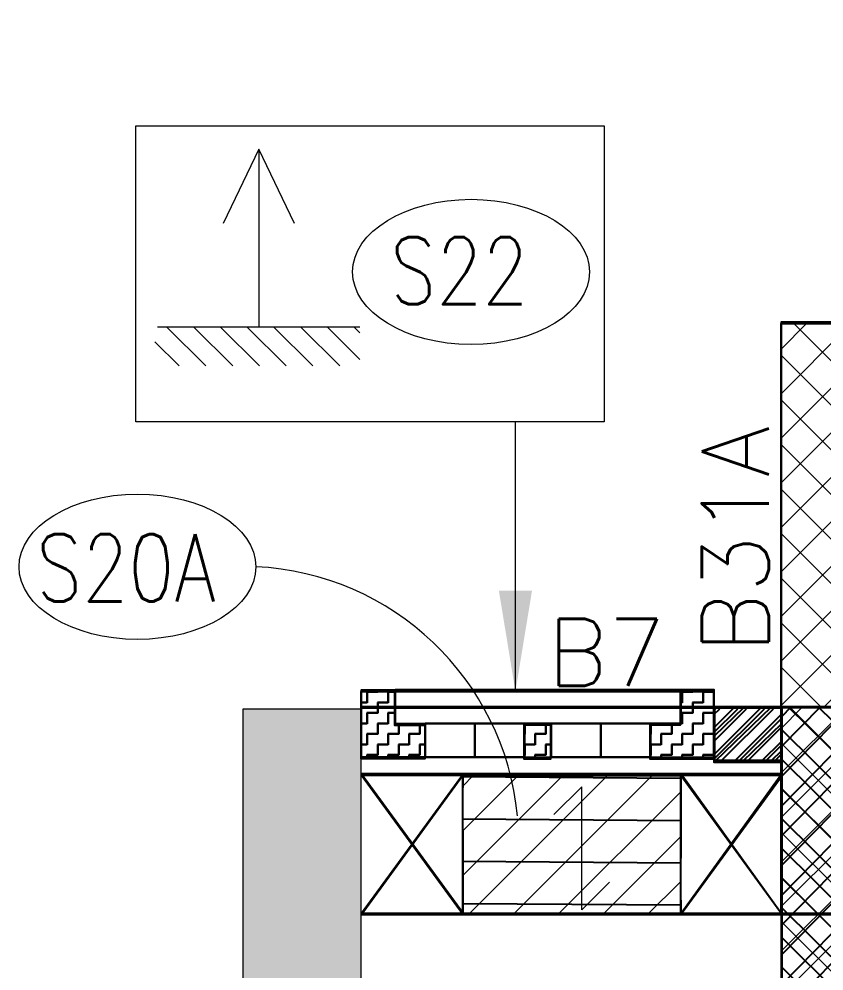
# Model space of a CAD drawing. Header units: millimetres. Extents: x 1181448 to 1317632, y -5734806 to -5633961.
# Drawn here: x 1272902 to 1275298, y -5700486 to -5697655 of the extents above; entities that cross this region are included whole.
import ezdxf

# ---------------------------------------------------------------- set-up
doc = ezdxf.new("R2010")
doc.units = ezdxf.units.MM
doc.header["$LTSCALE"] = 1000
doc.header["$MEASUREMENT"] = 0
for name, pattern in [('3BHK-A$0$AUDIT_D_120904163729-0', [0]), ('AUDIT_D_120904163729-0', [0]), ('HIDDEN', [0.375, 0.25, -0.125]), ('T8(T9 IS SIMILAR) - TYPICAL FLOOR ELEVATION$0$AUDIT_D_120904163729-0', [0]), ('T8(T9 IS SIMILAR) - TYPICAL FLOOR ELEVATION$0$HIDDEN', [0.375, 0.25, -0.125]), ('T8(T9 IS SIMILAR)$0$$0$HIDDEN', [0.375, 0.25, -0.125])]:
    doc.linetypes.add(name, pattern=pattern)
for name, color, linetype in [('100 MM THK. NON-STRUCTURAL WALL', 134, 'Continuous'), ('3BHK-A$0$A-HATCH -160', 251, '3BHK-A$0$AUDIT_D_120904163729-0'), ('3BHK-A$0$CUT-OUT', 49, 'Continuous'), ('3BHK-A$0$ELE 1', 1, 'Continuous'), ('A_dim', 1, 'Continuous'), ('S-BEAM', 20, 'Continuous'), ('SCPL-BEAMS NO.', 7, 'Continuous'), ('T8(T9 IS SIMILAR) - TYPICAL FLOOR ELEVATION$0$A-WALL HATCH', 252, 'T8(T9 IS SIMILAR) - TYPICAL FLOOR ELEVATION$0$AUDIT_D_120904163729-0'), ('T8(T9 IS SIMILAR) - TYPICAL FLOOR ELEVATION$0$A-WALL-FEATURES', 6, 'T8(T9 IS SIMILAR) - TYPICAL FLOOR ELEVATION$0$AUDIT_D_120904163729-0'), ('T8(T9 IS SIMILAR)$0$S-BEAM', 20, 'T8(T9 IS SIMILAR)$0$$0$HIDDEN'), ('TYPICAL FLOOR ARCH', 251, 'AUDIT_D_120904163729-0')]:
    doc.layers.add(name, color=color, linetype=linetype)
for name, color, linetype, lineweight in [('160 THK. STRUCT WALL', 7, 'Continuous', 15), ('200 THK. NON-STRUCT WALL -1', 6, 'Continuous', 15), ('3BHK-A$0$A-WALL- 160', 6, 'Continuous', 30), ('S-CUTOUT', 8, 'Continuous', 15), ('S-HATCH', 8, 'Continuous', 9), ('SCPL_SLAB MARK', 72, 'Continuous', 20), ('T8(T9 IS SIMILAR) - TYPICAL FLOOR ELEVATION$0$ELE-1', 4, 'Continuous', 30)]:
    doc.layers.add(name, color=color, linetype=linetype, lineweight=lineweight)
doc.layers.add('160MM THK.NON-STRUCTURAL WALLS', color=7, linetype='Continuous', true_color=0xea7b62)
doc.layers.add('WALL - 0.20 thk STRUCTURAL', color=7, linetype='Continuous', true_color=0xa60727)
doc.styles.add('SCPL', font='romans.shx')
doc.dimstyles.new('SCPL', dxfattribs={"dimscale": 0, "dimtxt": 300, "dimasz": 300, "dimexe": 100, "dimexo": 200, "dimgap": 150, "dimtad": 0, "dimdec": 0, "dimzin": 1, "dimdsep": 46, "dimtxsty": 'SCPL', "dimcen": 150, "dimclrd": 1, "dimclre": 2, "dimclrt": 5, "dimadec": 3, "dimazin": 0, "dimtfac": 1, "dimtdec": 0, "dimtofl": 0, "dimtmove": 2, "dimatfit": 3, "dimfxl": 0, "dimtolj": 1, "dimtzin": 0, "dimlwd": 15, "dimlwe": 13, "dimarcsym": 0})

# ---------------------------------------------------------------- blocks, each defined once
blk = doc.blocks.new('T8(T9 IS SIMILAR) - TYPICAL FLOOR ELEVATION$0$JG')
at = {"layer": 'T8(T9 IS SIMILAR) - TYPICAL FLOOR ELEVATION$0$A-WALL HATCH', "linetype": 'ByBlock'}
h = blk.add_hatch(dxfattribs=at)
h.set_pattern_fill('ZIGZAG', color=256, scale=250)
h.set_pattern_definition([(0, (0, 0), (31.25, 31.25), [31.25, -31.25]), (90, (31.25, 0), (-31.25, 31.25), [31.25, -31.25])])
h.paths.add_polyline_path([(1133312.256854269, -5722820.520059796), (1133392.470780536, -5722820.520059796), (1133392.470780536, -5722720.520030526), (1133312.256854269, -5722720.520030526)])
edge = h.paths.add_edge_path()
edge.add_line((1133877.164622129, -5722870.529525943), (1133877.164622129, -5722920.529525943))
edge.add_line((1133877.164622129, -5722920.529525943), (1133777.164622129, -5722920.529525943))
edge.add_line((1133777.164622129, -5722920.529525943), (1133777.164622129, -5722870.529525943))
edge.add_line((1133777.164622129, -5722870.529525943), (1133777.164622129, -5722820.529525943))
edge.add_line((1133777.164622129, -5722820.529525943), (1133687.364173081, -5722820.520059796))
edge.add_line((1133687.364173081, -5722820.520059796), (1133687.364182007, -5722720.520053368))
edge.add_line((1133687.364182007, -5722720.520053368), (1133877.164622127, -5722720.553921828))
edge.add_line((1133877.164622127, -5722720.553921828), (1133877.164611416, -5722870.529525943))
edge.add_line((1132827.363817403, -5722870.520059796), (1132827.363817403, -5722920.520059796))
edge.add_line((1132827.363817403, -5722920.520059796), (1132927.363817403, -5722920.520059796))
edge.add_line((1132927.363817403, -5722920.520059796), (1132927.363817403, -5722870.520059796))
edge.add_line((1132927.363817403, -5722870.520059796), (1132927.363817403, -5722820.520059796))
edge.add_line((1132927.363817403, -5722820.520059796), (1133017.363817403, -5722820.520059796))
edge.add_line((1133017.363817403, -5722820.520059796), (1133017.363808478, -5722720.520053368))
edge.add_line((1133017.363808478, -5722720.520053368), (1132827.363817405, -5722720.544455681))
edge.add_line((1132827.363817405, -5722720.544455681), (1132827.363828116, -5722870.520059796))
at = {"layer": 'T8(T9 IS SIMILAR) - TYPICAL FLOOR ELEVATION$0$A-WALL-FEATURES', "color": 3, "elevation": -1.270167410725539}
for points in [[(1132827.363817403, -5722870.520059796), (1132827.363817403, -5722870.520059796), (1132827.363817403, -5722920.520059796), (1132927.363817403, -5722920.520059796), (1132927.363817403, -5722870.520059796), (1132927.363817403, -5722820.520059796), (1133017.363817403, -5722820.520059796), (1133017.363808478, -5722720.520053368), (1132827.363817405, -5722720.544455681), (1132827.363828116, -5722870.520059796)], [(1133877.164622129, -5722870.529525943), (1133877.164622129, -5722870.529525943), (1133877.164622129, -5722920.529525943), (1133777.164622129, -5722920.529525943), (1133777.164622129, -5722870.529525943), (1133777.164622129, -5722820.529525943), (1133687.364173081, -5722820.520059796), (1133687.364182007, -5722720.520053368), (1133877.164622127, -5722720.553921828), (1133877.164611416, -5722870.529525943)]]:
    blk.add_lwpolyline(points, dxfattribs=at)
blk.add_lwpolyline([(1133312.256854269, -5722820.520059796), (1133392.470780536, -5722820.520059796), (1133392.470780536, -5722720.520030526), (1133312.256854269, -5722720.520030526)], close=True, dxfattribs=at)
at = {"layer": 'T8(T9 IS SIMILAR) - TYPICAL FLOOR ELEVATION$0$ELE-1', "color": 5}
for p, q in [((1133017.363808478, -5722720.520053368, -1.270167410725539), (1133312.256854269, -5722720.520053368, -1.270167410725539)), ((1133164.810335836, -5722820.520059796, -1.270167410725539), (1133164.810335836, -5722720.520053368, -1.270167410725539)), ((1133687.364182007, -5722720.520053368, -1.270167410725539), (1133392.470780536, -5722720.520053368, -1.270167410725539)), ((1133539.917476809, -5722820.520059796, -1.270167410725539), (1133539.917476809, -5722720.520053368, -1.270167410725539)), ((1133312.256854269, -5722820.520059796, -1.270167410725539), (1133017.363817403, -5722820.520059796, -1.270167410725539)), ((1133392.470780536, -5722820.520059796, -1.270167410725539), (1133687.364173081, -5722820.520059796, -1.270167410725539)), ((1132927.363790743, -5722920.520059796, -1.270167410725539), (1133777.164622129, -5722920.529525943, -1.270167410725539))]:
    blk.add_line(p, q, dxfattribs=at)
at = {"layer": 'T8(T9 IS SIMILAR) - TYPICAL FLOOR ELEVATION$0$ELE-1', "color": 5, "linetype": 'T8(T9 IS SIMILAR) - TYPICAL FLOOR ELEVATION$0$HIDDEN'}
blk.add_line((1133877.164622129, -5722870.529525943, -1.270167410725539), (1132827.363790743, -5722870.520059796, -1.270167410725539), dxfattribs=at)
blk = doc.blocks.new('GGS')
at = {"layer": '3BHK-A$0$A-HATCH -160', "linetype": 'ByBlock'}
h = blk.add_hatch(dxfattribs=at)
h.set_pattern_fill('ANSI32', color=8, scale=150)
h.set_pattern_definition([(45.00000000000001, (-207774032.6886401, -153587997.4724709), (-39.77475644174329, 39.7747564417433), []), (45.00000000000001, (-207774006.1721359, -153587997.4724709), (-39.77475644174329, 39.7747564417433), [])])
h.paths.add_polyline_path([(-206587799.2760661, -159298742.9581317), (-206587599.233759, -159298742.9581317), (-206587599.233759, -159298582.9581325), (-206587799.2760661, -159298582.9581325)])
h = blk.add_hatch(dxfattribs=at)
h.set_pattern_fill('ANSI37', color=8, scale=500)
h.set_pattern_definition([(45.00000000000001, (-207774032.6886401, -153587996.2291737), (-44.19417382415921, 44.19417382415922), []), (135, (-207774032.6886401, -153587996.2291737), (-44.19417382415922, -44.19417382415921), [])])
h.paths.add_polyline_path([(-206587599.233759, -159298581.714834), (-206587399.3362277, -159298581.7020094), (-206587399.29677, -159299981.5291468), (-206587599.16529, -159299981.5391319)])
at = {"layer": '3BHK-A$0$CUT-OUT'}
h = blk.add_hatch(dxfattribs=at)
h.set_pattern_fill('ANSI31', color=8, scale=1000, angle=135)
h.set_pattern_definition([(180, (-207750275.3269726, -153579411.8965121), (-2.131628207280301e-14, -125), [])])
edge = h.paths.add_edge_path()
edge.add_line((-206588548.9467813, -159299196.7197857), (-206588551.2228553, -159298781.7132285))
edge.add_line((-206588551.2228553, -159298781.7132286), (-206587900.514673, -159298781.7185056))
edge.add_line((-206587900.514673, -159298781.7185056), (-206587898.2386119, -159299196.7250628))
edge.add_line((-206587898.2386119, -159299196.7250628), (-206588545.9467813, -159299196.7197857))
at = {"layer": '3BHK-A$0$A-WALL- 160', "color": 8, "linetype": 'ByBlock'}
for p, q in [((-206587399.29677, -159298581.7127698), (-206587599.308582, -159298581.7148345)), ((-206587599.1652905, -159299981.5291468, 0.05503706625907379), (-206587599.2376353, -159298581.7148347, -0.6392889634714325))]:
    blk.add_line(p, q, dxfattribs=at)
at = {"layer": '3BHK-A$0$A-WALL- 160', "color": 8, "linetype": 'ByBlock', "elevation": -0.6392889634714325}
blk.add_lwpolyline([(-206587599.233759, -159298581.7148353), (-206587799.2760661, -159298581.7127702), (-206587799.2760661, -159298741.713802), (-206587599.233759, -159298741.7158671), (-206587599.233759, -159298741.5532652)], dxfattribs=at)
at = {"layer": '3BHK-A$0$CUT-OUT', "color": 8}
for p, q in [((-206588849.5102295, -159298781.7158671, -0.5138890929442232), (-206588546.5785629, -159299196.719631, -0.02432551863291288)), ((-206588546.5786297, -159298781.7158671, -0.1550714220520604), (-206588849.2254615, -159299196.7171652, 0.2030447474376619)), ((-206587898.8706543, -159298781.7158671, -0.4861351910367375), (-206587599.6008211, -159299196.7806254, -0.5138890929442232)), ((-206587599.2272989, -159298781.7158175, -0.5400858855059005), (-206587898.8653216, -159299196.7249081, 0.1573690400462646))]:
    blk.add_line(p, q, dxfattribs=at)
at = {"layer": '3BHK-A$0$CUT-OUT', "color": 8, "linetype": 'ByBlock'}
blk.add_line((-206587599.2272989, -159298781.7158671, -0.6392896114115949), (-206588849.5102295, -159298781.7158671, -0.5138890929442232), dxfattribs=at)
at = {"layer": '3BHK-A$0$ELE 1', "color": 8, "linetype": 'ByBlock'}
for p, q in [((-206588549.5785629, -159298781.7158671, -0.02432551863291288), (-206588549.5785629, -159299196.719631, -0.02432551863291288)), ((-206587899.2411617, -159299196.724908, 0.2961719036344953), (-206587899.2411617, -159298781.7158671, 0.2961719036344953)), ((-206587599.2058504, -159299196.7273495, 0.1429669647166517), (-206588849.5102295, -159299196.7174632, -0.5138890146304402))]:
    blk.add_line(p, q, dxfattribs=at)
at = {"layer": 'T8(T9 IS SIMILAR) - TYPICAL FLOOR ELEVATION$0$A-WALL-FEATURES', "color": 8, "linetype": 'ByBlock'}
blk.add_lwpolyline([(-206587399.6670413, -159299196.7806254), (-206587599.6670413, -159299196.7806254), (-206587599.6670413, -159297437.0358031), (-206587399.6670413, -159297437.0358031)], close=True, dxfattribs=at)
at = {"layer": 'T8(T9 IS SIMILAR)$0$S-BEAM', "color": 8}
for p, q in [((-206587599.9592518, -159299196.7392372, -0.1658096150768856), (-206587599.9630453, -159297437.0461071, 0.1405530803731097)), ((-206587599.4484957, -159297437.0461071, 0.1405530803731511), (-206587399.9574739, -159297437.0461071, 0.1405530803731949)), ((-206587599.9574739, -159298581.7548702, -0.1656373632607476), (-206588850.0278676, -159298581.7150528, -0.1656373630990691)), ((-206587599.9630423, -159298782.0723931, -0.165638172523686), (-206588850.034238, -159298781.7150527, -0.1656373630990691)), ((-206584100.1152833, -159299196.7374177, -0.1662015998554092), (-206588850.0274207, -159299196.740869, -0.1656373630990691))]:
    blk.add_line(p, q, dxfattribs=at)
at = {"layer": 'T8(T9 IS SIMILAR)$0$S-BEAM', "color": 8, "elevation": -0.1656377687693293}
blk.add_lwpolyline([(-206588547.3744869, -159298782.0758466), (-206587899.6688635, -159298782.0758466), (-206587899.6688635, -159299196.7401785), (-206588547.3744869, -159299196.7401785)], close=True, dxfattribs=at)
at = {"layer": 'T8(T9 IS SIMILAR) - TYPICAL FLOOR ELEVATION$0$A-WALL-FEATURES', "color": 8, "linetype": 'ByBlock', "rotation": 180}
blk.add_blockref('T8(T9 IS SIMILAR) - TYPICAL FLOOR ELEVATION$0$JG', (-205454972.4633337, -165021452.2911921, 1.304777538436481), dxfattribs=at)
blk = doc.blocks.new('A$C5F94338C')
at = {"layer": 'WALL - 0.20 thk STRUCTURAL'}
h = blk.add_hatch(color=256, dxfattribs=at)
h.dxf.hatch_style = 1
h.paths.add_polyline_path([(3.017066046595573e-05, 17709.999442745), (350.0481449472718, 17710.00003652647), (350.0550475823693, 8210.280706692487), (0.006932746153324842, 8210.280113030225)])
at = {"layer": '160 THK. STRUCT WALL'}
blk.add_lwpolyline([(3.017066046595573e-05, 17709.999442745), (350.0481449472718, 17710.00003652647), (350.0550475823693, 8210.280706692487), (0.006932746153324842, 8210.280113030225)], close=True, dxfattribs=at)
blk = doc.blocks.new('A$C42226032')
at = {"layer": 'SCPL_SLAB MARK'}
h = blk.add_hatch(dxfattribs=at)
h.set_pattern_fill('ANSI31', color=256, scale=0.2, angle=90)
h.set_pattern_definition([(135, (-48.78957498450661, -510.3908649645549), (-0.0176776695296637, -0.0176776695296637), [])])
h.paths.add_polyline_path([(-0.1371932203806165, -0.2348310001494669), (-0.1371932203806165, -0.2863041816063232), (0.1336667771734425, -0.2863041816063232), (0.1336667771734425, -0.2348310001494669)])
for p, q in [((0, 0), (0, -0.2348310001494669)), ((0, -1.99e-13), (-0.047252589632194, -0.0980868399981034)), ((0.047252589632194, -0.0980868399981034), (0, -1.99e-13)), ((0.1336667771734425, -0.2348310001494669), (-0.1336667771734425, -0.2348310001494669))]:
    blk.add_line(p, q, dxfattribs=at)
blk = doc.blocks.new('A$C73fda794')
at = {"layer": '100 MM THK. NON-STRUCTURAL WALL', "linetype": 'ByBlock'}
h = blk.add_hatch(dxfattribs=at)
h.set_pattern_fill('ZIGZAG', color=256, scale=250, angle=180)
h.set_pattern_definition([(180, (1115125.989131004, -5711813.591775298), (-31.25, -31.25), [31.25, -31.25]), (270, (1115094.739131004, -5711813.591775298), (31.24999999999999, -31.25), [31.25, -31.25])])
h.paths.add_polyline_path([(-18186.26772326231, 11006.92828449607), (-18266.48164954782, 11006.92828449607), (-18266.48164954782, 10906.92825523019), (-18186.26772326231, 10906.92825523019)])
edge = h.paths.add_edge_path()
edge.add_line((-18751.17549112439, 11056.93775063753), (-18751.17549112439, 11106.93775063753))
edge.add_line((-18751.17549112439, 11106.93775063753), (-18651.17549112439, 11106.93775063753))
edge.add_line((-18651.17549112439, 11106.93775063753), (-18651.17549112439, 11056.93775063753))
edge.add_line((-18651.17549112439, 11056.93775063753), (-18651.17549112439, 11006.93775063753))
edge.add_line((-18651.17549112439, 11006.93775063753), (-18561.37504208088, 11006.92828449607))
edge.add_line((-18561.37504208088, 11006.92828449607), (-18561.37505099177, 10906.92827805877))
edge.add_line((-18561.37505099177, 10906.92827805877), (-18751.17549112439, 10906.96214652061))
edge.add_line((-18751.17549112439, 10906.96214652061), (-18751.17548042536, 11056.93775063753))
edge.add_line((-17701.37468639016, 11056.92828449607), (-17701.37468639016, 11106.92828449607))
edge.add_line((-17701.37468639016, 11106.92828449607), (-17801.37468639016, 11106.92828449607))
edge.add_line((-17801.37468639016, 11106.92828449607), (-17801.37468639016, 11056.92828449607))
edge.add_line((-17801.37468639016, 11056.92828449607), (-17801.37468639016, 11006.92828449607))
edge.add_line((-17801.37468639016, 11006.92828449607), (-17891.37468639016, 11006.92828449607))
edge.add_line((-17891.37468639016, 11006.92828449607), (-17891.37467747927, 10906.92827805877))
edge.add_line((-17891.37467747927, 10906.92827805877), (-17701.37468639016, 10906.95268037915))
edge.add_line((-17701.37468639016, 10906.95268037915), (-17701.374697119, 11056.92828449607))
at = {"layer": '160MM THK.NON-STRUCTURAL WALLS', "linetype": 'ByBlock'}
h = blk.add_hatch(dxfattribs=at)
h.set_pattern_fill('ANSI32', color=256, scale=150)
h.set_pattern_definition([(45.00000000000001, (-1203934.236175418, 5721641.226945907), (-39.77475644174329, 39.7747564417433), []), (45.00000000000001, (-1203907.71967116, 5721641.226945907), (-39.77475644174329, 39.7747564417433), [])])
h.paths.add_polyline_path([(-17700.82360133529, 10895.74128508568), (-17500.78129431605, 10895.74128508568), (-17500.78129431605, 11055.74128431082), (-17700.82360133529, 11055.74128431082)])
at = {"layer": '200 THK. NON-STRUCT WALL -1', "linetype": 'ByBlock'}
h = blk.add_hatch(dxfattribs=at)
h.set_pattern_fill('ANSI37', color=256, scale=750)
h.set_pattern_definition([(45, (-1203933.682972759, 5720355.41923362), (-66.29126073623883, 66.29126073623884), []), (135, (-1203933.682972759, 5720355.41923362), (-66.29126073623884, -66.29126073623883), [])])
h.paths.add_polyline_path([(-17301.31999054551, 11056.98560976982), (-17501.31999051571, 11056.98560976982), (-17501.31363910437, 12201.45037633181), (-17301.31363910437, 12201.45037633181)])
h.paths.add_polyline_path([(-13901.31363910437, 12201.61214452982), (-13700.94336780906, 12201.61214452982), (-13700.94336780906, 10441.94413858652), (-13901.31363910437, 10441.94413858652)])
h.paths.add_polyline_path([(-1141.319410353899, 19949.83931747079), (-1341.319410353899, 19949.83931747079), (-1341.319410353899, 19265.31816750765), (-1141.319410353899, 19265.31816750765)])
h.paths.add_polyline_path([(6018.581527143717, 19949.83931747079), (5818.581527143717, 19949.83931747079), (5818.581527143717, 19263.60493016243), (6018.581527143717, 19263.60493016243)])
h.paths.add_polyline_path([(18578.476693362, 12201.61214452982), (18378.10642209649, 12201.61214452982), (18378.10642209649, 10441.94413858652), (18578.476693362, 10441.94413858652)])
h.paths.add_polyline_path([(21978.58210512996, 11056.98561146855), (22178.58210510015, 11056.98561146855), (22178.476693362, 12201.45037633181), (21978.4766933918, 12201.45037633181)])
h.paths.add_polyline_path([(5918.680589646101, -9013.51327931881), (6118.703312456608, -9013.51327931881), (6118.703312456608, -8328.608431756496), (5918.680589646101, -8328.608431756496)])
h.paths.add_polyline_path([(-1241.51753538847, -9013.51327931881), (-1441.540258198977, -9013.51327931881), (-1441.540258198977, -8328.608431756496), (-1241.51753538847, -8328.608431756496)])
h = blk.add_hatch(dxfattribs=at)
h.set_pattern_fill('ANSI37', color=256, scale=750)
h.set_pattern_definition([(45, (-19851.51455706358, -9013.513251274824), (-66.29126073623883, 66.29126073623884), []), (135, (-19851.51455706358, -9013.513251274824), (-66.29126073623884, -66.29126073623883), [])])
h.paths.add_polyline_path([(-17500.78129431605, 11056.98458278179), (-17300.88376298547, 11056.99740740657), (-17300.84430530667, 9657.17027002573), (-17500.7128252387, 9657.160284876823)])
at = {"layer": 'S-HATCH'}
h = blk.add_hatch(dxfattribs=at)
h.set_pattern_fill('ANSI31', color=256, scale=750)
h.set_pattern_definition([(45, (206689697.0589429, 159341505.5749756), (-66.29126073623883, 66.29126073623884), [])])
h.paths.add_polyline_path([(-17800.64497059584, 10856.85753029585), (-18448.35059398413, 10856.85753029585), (-18448.35059398413, 10442.19319841266), (-17800.64497059584, 10442.19319841266)])
h.paths.add_polyline_path([(-17800.63548827171, 10242.10051321983), (-18448.28477022052, 10242.10051321983), (-18448.3568469882, 10242.00164851546), (-18448.3553275466, 9817.650387197733), (-18292.8666216433, 9817.650387197733, -0.1310534272504295), (-18324.32595917583, 9935.613816440105, -1), (-17850.53783372045, 9935.613816440105, -0.1310064186377849), (-17881.97536799312, 9817.688365995884), (-17800.63396865129, 9817.701104164124)])
at = {"layer": '100 MM THK. NON-STRUCTURAL WALL', "elevation": 0.02970642364907114}
for points in [[(-18751.17549112439, 11056.93775063753), (-18751.17549112439, 11056.93775063753), (-18751.17549112439, 11106.93775063753), (-18651.17549112439, 11106.93775063753), (-18651.17549112439, 11056.93775063753), (-18651.17549112439, 11006.93775063753), (-18561.37504208088, 11006.92828449607), (-18561.37505099177, 10906.92827805877), (-18751.17549112439, 10906.96214652061), (-18751.17548042536, 11056.93775063753)], [(-17701.37468639016, 11056.92828449607), (-17701.37468639016, 11056.92828449607), (-17701.37468639016, 11106.92828449607), (-17801.37468639016, 11106.92828449607), (-17801.37468639016, 11056.92828449607), (-17801.37468639016, 11006.92828449607), (-17891.37468639016, 11006.92828449607), (-17891.37467747927, 10906.92827805877), (-17701.37468639016, 10906.95268037915), (-17701.374697119, 11056.92828449607)]]:
    blk.add_lwpolyline(points, dxfattribs=at)
blk.add_lwpolyline([(-18186.26772326231, 11006.92828449607), (-18266.48164954782, 11006.92828449607), (-18266.48164954782, 10906.92825523019), (-18186.26772326231, 10906.92825523019)], close=True, dxfattribs=at)
at = {"layer": '160MM THK.NON-STRUCTURAL WALLS', "linetype": 'ByBlock', "elevation": -0.6441926675333034}
blk.add_lwpolyline([(-17500.78129431605, 11056.98458150029), (-17700.82360133529, 11056.98664656281), (-17700.82360133529, 10896.98561480641), (-17500.78129431605, 10896.98354971409), (-17500.78129431605, 10897.14615160227)], dxfattribs=at)
at = {"layer": '200 THK. NON-STRUCT WALL -1', "linetype": 'ByBlock'}
for p, q in [((-17300.84430530667, 11056.98664695024, -0.004903704061870934), (-17500.85611724854, 11056.98458227515, -0.004903704061870934)), ((-17500.71282574534, 9657.17027002573, 0.05013336219720285), (-17500.78517052531, 11056.98458215594, -0.6441926675333034))]:
    blk.add_line(p, q, dxfattribs=at)
at = {"layer": '200 THK. NON-STRUCT WALL -1', "linetype": 'ByBlock', "elevation": -0.004903704061870934}
blk.add_lwpolyline([(-17300.8502112627, 11056.9856145978), (-17500.8502112627, 11056.9856145978), (-17501.21457660198, 12201.66361370683), (-17301.21457660198, 12201.66361370683)], close=True, dxfattribs=at)
at = {"layer": 'S-BEAM'}
for p, q in [((-17500.93535891175, 10442.19413968921, -2.504199108945429), (-17500.93915238976, 12201.88726982474, -2.197836413495434)), ((-17500.42460277677, 12201.88726982474, -2.197836413495392), (-17300.93358099461, 12201.88726982474, -2.197836413495348)), ((-17500.93358099461, 11057.17850673199, -2.504026857129291), (-18751.00397473574, 11057.21832406521, -2.504026856967613)), ((-17500.93914943933, 10856.86098384857, -2.504027666392229), (-18751.01034516096, 10857.21832418442, -2.504026856967613)), ((-14001.09139043093, 10442.1959592104, -2.504591093723953), (-18751.00352784991, 10442.19250786304, -2.504026856967613))]:
    blk.add_line(p, q, dxfattribs=at)
at = {"layer": 'S-BEAM', "elevation": -2.504026856967613}
blk.add_lwpolyline([(-18751.00397473574, 11057.21832406521), (-18751.00397473574, 11106.93775060773), (-17701.37468639016, 11106.92828449607), (-17700.82360133529, 11057.18487364054)], dxfattribs=at)
at = {"layer": 'S-BEAM', "elevation": -2.504027262637873}
blk.add_lwpolyline([(-18448.35059398413, 10856.85753029585), (-17800.64497059584, 10856.85753029585), (-17800.64497059584, 10442.19319841266), (-18448.35059398413, 10442.19319841266)], close=True, dxfattribs=at)
at = {"layer": 'S-CUTOUT', "color": 8, "linetype": 'HIDDEN', "ltscale": 500}
for p, q in [((-18751.00382941961, 10857.21832230687, -2.504026856971831), (-18448.35059288144, 10442.19272777438, -2.504027262637873)), ((-18448.35059288144, 10856.85753181577, -2.504027262637873), (-18750.92553195357, 10441.82806569338, -2.504027619479184)), ((-17800.63593503833, 10856.94665396214, -2.504027262642092), (-17497.98269850016, 10441.92105942965, -2.504027668308133)), ((-17497.98269850016, 10856.58586347103, -2.504027668308133), (-17800.55763757229, 10441.55639734864, -2.504028025149444))]:
    blk.add_line(p, q, dxfattribs=at)
at = {"layer": 'SCPL_SLAB MARK', "color": 8, "elevation": 0.04561651624562936}
blk.add_lwpolyline([(-19421.0310331285, 12789.35122817755), (-18027.35004794598, 12789.35122817755), (-18027.35004794598, 11908.71061617136), (-19421.0310331285, 11908.71061617136)], close=True, dxfattribs=at)
at = {"layer": 'SCPL_SLAB MARK', "linetype": 'Continuous', "elevation": -2.504027262637873}
blk.add_lwpolyline([(-18011.62130877376, 10540.19432887435), (-18094.23966509104, 10457.57597255707), (-18094.23966509104, 10823.57938501239), (-18176.85802140832, 10740.96102869511)], dxfattribs=at)
at = {"layer": 'SCPL_SLAB MARK'}
blk.add_arc((-19102.28900632262, 10658.28735235333, -2.338389493868543), 820.6333190716971, 5.52710499738302, 87.32708449639722, dxfattribs=at)
for centre in [(-18423.60587072372, 12355.16714328527, -2.338389493868543), (-19416.43542635441, 11478.02784785628, -2.338389493868543)]:
    blk.add_ellipse(centre, major_axis=(-352.4160477519035, 0), ratio=0.612891589853093, start_param=-1.570796326794897, end_param=4.71238898038469, dxfattribs=at)
at = {"layer": '160 THK. STRUCT WALL'}
blk.add_blockref('A$C5F94338C', (-19101.56298071146, -6654.230818927288, -0.004903704061870934), dxfattribs=at)
at = {"layer": 'SCPL_SLAB MARK', "xscale": 2251.770066891658, "yscale": 2251.770066891658, "zscale": 2251.770066891658, "rotation": 359.9987816768055}
blk.add_blockref('A$C42226032', (-19055.39252266288, 12720.05001586676, -2.338389493868543), dxfattribs=at)
at = {"layer": 'TYPICAL FLOOR ARCH'}
blk.add_blockref('GGS', (206570100.0086882, 159309643.3941759, -0.004903704061870934), dxfattribs=at)
at = {"layer": 'SCPL-BEAMS NO.', "style": 'SCPL'}
blk.add_text('B31A', height=200, rotation=90, dxfattribs=at).set_placement((-17537.20550197363, 11220.92282083631, -1.810096135359701))
blk.add_text('B7', height=200, dxfattribs=at).set_placement((-18196.93895488977, 11123.38419932127, -1.107730906826812))
at = {"layer": 'SCPL_SLAB MARK', "style": 'SCPL', "width": 0.8}
for s, p in [('S22', (-18664.53760558367, 12258.89422613382, -2.338388292573095)), ('S20A', (-19718.03173860908, 11375.18955278397, -2.338388292573095))]:
    blk.add_text(s, height=200, dxfattribs=at).set_placement(p)
at = {"layer": 'S-BEAM'}
blk.add_leader([(-18291.59418022633, 11106.9337451756, 0.02970642364907114), (-18291.59418022633, 11908.71061617136, 0.02970642364907114)], dimstyle='SCPL', override={"dimscale": 1}, dxfattribs=at)

msp = doc.modelspace()

# ---------------------------------------------------------------- block references
at = {"layer": 'A_dim', "linetype": 'ByBlock'}
msp.add_blockref('A$C73fda794', (1292671.198842288, -5710761.978253825), dxfattribs=at)

doc.saveas('drawing.dxf')
